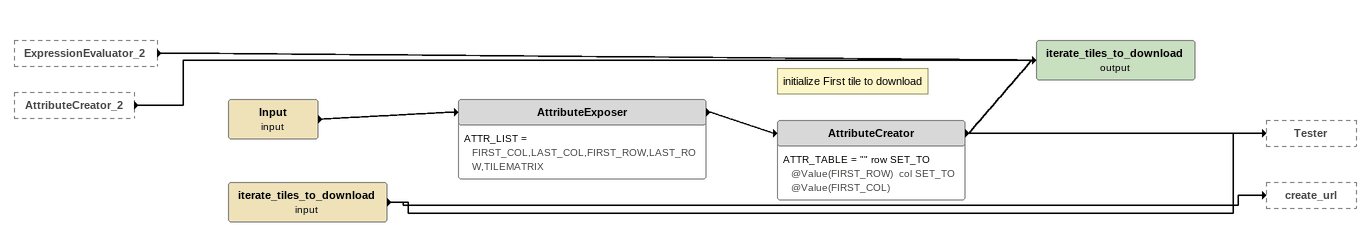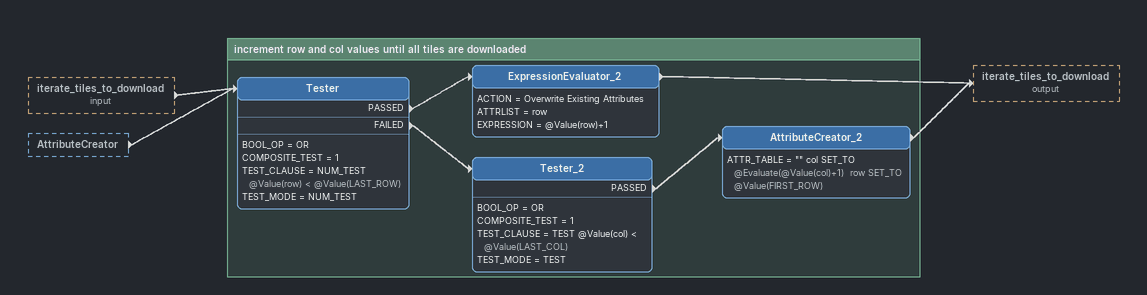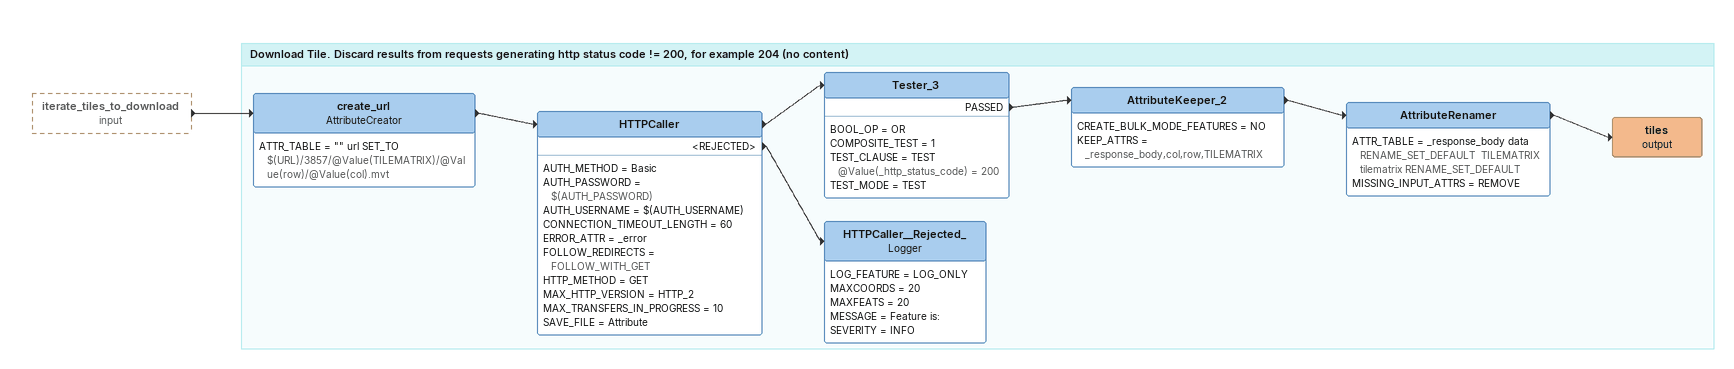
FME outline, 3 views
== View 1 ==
ExpressionEvaluator_2 [outside]
    -> iterate_tiles_to_download (output)
AttributeCreator_2 [outside]
    -> iterate_tiles_to_download (output)
iterate_tiles_to_download (input)
    -> create_url
    -> Tester
Input (input)
    -> AttributeExposer
AttributeExposer
    ATTR_LIST = FIRST_COL,LAST_COL,FIRST_ROW,LAST_ROW,TILEMATRIX
    -> AttributeCreator
Note: initialize First tile to download
AttributeCreator
    ATTR_TABLE = "" row SET_TO @Value(FIRST_ROW)  col SET_TO @Value(FIRST_COL)
    -> Tester
    -> iterate_tiles_to_download (output)
iterate_tiles_to_download (output)

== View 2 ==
iterate_tiles_to_download (input) [outside]
    -> Tester
AttributeCreator [outside]
    -> Tester

Bookmark: increment row and col values until all tiles are downloaded
Tester
    BOOL_OP = OR
    COMPOSITE_TEST = 1
    TEST_CLAUSE = NUM_TEST @Value(row) < @Value(LAST_ROW)
    TEST_MODE = NUM_TEST
    PASSED -> ExpressionEvaluator_2
    FAILED -> Tester_2
ExpressionEvaluator_2
    ACTION = Overwrite Existing Attributes
    ATTRLIST = row
    EXPRESSION = @Value(row)+1
    -> iterate_tiles_to_download (output)
Tester_2
    BOOL_OP = OR
    COMPOSITE_TEST = 1
    TEST_CLAUSE = TEST @Value(col) < @Value(LAST_COL)
    TEST_MODE = TEST
    PASSED -> AttributeCreator_2
AttributeCreator_2
    ATTR_TABLE = "" col SET_TO @Evaluate(@Value(col)+1)  row SET_TO @Value(FIRST_ROW)
    -> iterate_tiles_to_download (output)

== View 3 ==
iterate_tiles_to_download (input) [outside]
    -> create_url

Bookmark: Download Tile. Discard results from requests generating http status code != 200, for example 204 (no content)
create_url: AttributeCreator
    ATTR_TABLE = "" url SET_TO $(URL)/3857/@Value(TILEMATRIX)/@Value(row)/@Value(col).mvt
    -> HTTPCaller
HTTPCaller
    AUTH_METHOD = Basic
    AUTH_PASSWORD = $(AUTH_PASSWORD)
    AUTH_USERNAME = $(AUTH_USERNAME)
    CONNECTION_TIMEOUT_LENGTH = 60
    ERROR_ATTR = _error
    FOLLOW_REDIRECTS = FOLLOW_WITH_GET
    HTTP_METHOD = GET
    MAX_HTTP_VERSION = HTTP_2
    MAX_TRANSFERS_IN_PROGRESS = 10
    SAVE_FILE = Attribute
    -> Tester_3
    <REJECTED> -> HTTPCaller__Rejected_
Tester_3
    BOOL_OP = OR
    COMPOSITE_TEST = 1
    TEST_CLAUSE = TEST @Value(_http_status_code) = 200
    TEST_MODE = TEST
    PASSED -> AttributeKeeper_2
AttributeKeeper_2
    CREATE_BULK_MODE_FEATURES = NO
    KEEP_ATTRS = _response_body,col,row,TILEMATRIX
    -> AttributeRenamer
AttributeRenamer
    ATTR_TABLE = _response_body data RENAME_SET_DEFAULT  TILEMATRIX tilematrix RENAME_SET_DEFAULT
    MISSING_INPUT_ATTRS = REMOVE
    -> tiles (output)
tiles (output)
HTTPCaller__Rejected_: Logger
    LOG_FEATURE = LOG_ONLY
    MAXCOORDS = 20
    MAXFEATS = 20
    MESSAGE = Feature is:
    SEVERITY = INFO
